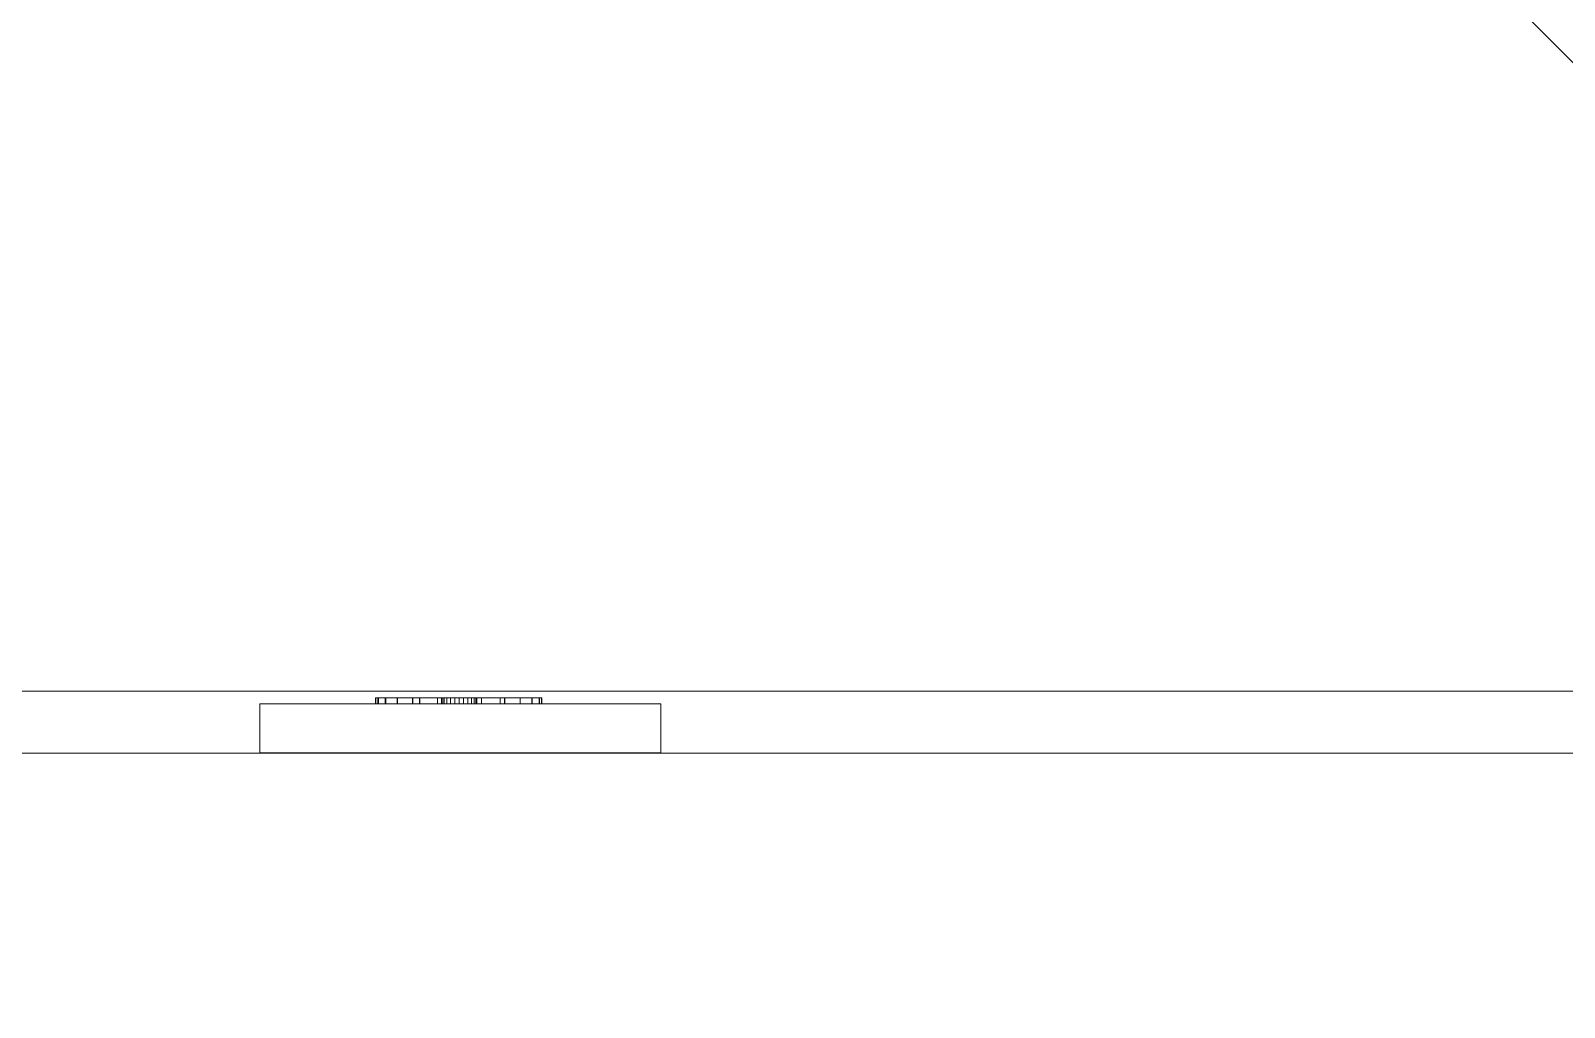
# Model space of a CAD drawing. Header units: inches. Extents: x -550 to 0, y -429 to 0.
# Drawn here: x -224.71 to -212.37, y -67.54 to -59.69 of the extents above; entities that cross this region are included whole.
import ezdxf

# ---------------------------------------------------------------- set-up
doc = ezdxf.new("R2010")
doc.units = ezdxf.units.IN
doc.header["$MEASUREMENT"] = 0
for name, color, linetype, lineweight in [('A-CLNG', 13, 'Continuous', 13), ('A-FLOR', 192, 'Continuous', 13), ('A-WALL', 113, 'Continuous', 13), ('E-ELEC-FIXT', 91, 'Continuous', 9), ('Q-CASE', 31, 'Continuous', 9)]:
    doc.layers.add(name, color=color, linetype=linetype, lineweight=lineweight)

# ---------------------------------------------------------------- blocks, each defined once
blk = doc.blocks.new('Casework 9 - Casework 4-725187-_3D_')
at = {"layer": 'Q-CASE'}
mesh = blk.add_polyface(dxfattribs=at)
corners = [(-238.25, -65.5, 34), (-238.25, -6.5, 34), (-210.75, -6.5, 34), (-210.75, -65.5, 34), (-235.25, -41.5, 34), (-235.25, -59.5, 34), (-216.75, -59.5, 34), (-216.75, -41.5, 34)]
mesh.append_faces([[corners[k] for k in face] for face in [(3, 6, 7, 2), (6, 3, 0, 5)]], dxfattribs={"vtx0": -1, "vtx2": -1})
mesh.append_faces([[corners[k] for k in face] for face in [(1, 2, 7, 4), (4, 5, 0, 1)]], dxfattribs={"vtx1": -1, "vtx3": -1})
mesh = blk.add_polyface(dxfattribs=at)
corners = [(-238.25, -65.5, 36), (-210.75, -65.5, 36), (-210.75, -6.5, 36), (-238.25, -6.5, 36), (-235.25, -59.5, 36), (-235.25, -41.5, 36), (-216.75, -41.5, 36), (-216.75, -59.5, 36)]
mesh.append_faces([[corners[k] for k in face] for face in [(0, 4, 5, 3), (3, 5, 6, 2)]], dxfattribs={"vtx0": -1, "vtx2": -1})
mesh.append_faces([[corners[k] for k in face] for face in [(7, 4, 0, 1), (6, 7, 1, 2)]], dxfattribs={"vtx1": -1, "vtx3": -1})
mesh = blk.add_polyface(dxfattribs=at)
corners = [(-210.75, -65.5, 34), (-210.75, -6.5, 34), (-237.25, -6.5, 34), (-237.25, -65.5, 34), (-235.25, -59.5, 34), (-235.25, -41.5, 34), (-216.75, -41.5, 34), (-216.75, -59.5, 34)]
mesh.append_faces([[corners[k] for k in face] for face in [(3, 4, 5, 2), (2, 5, 6, 1)]], dxfattribs={"vtx0": -1, "vtx2": -1})
mesh.append_faces([[corners[k] for k in face] for face in [(7, 4, 3, 0), (6, 7, 0, 1)]], dxfattribs={"vtx1": -1, "vtx3": -1})
mesh = blk.add_polyface(dxfattribs=at)
corners = [(-210.75, -6.5), (-210.75, -65.5), (-235.25, -65.5), (-235.25, -6.5)]
mesh.append_faces([[corners[k] for k in face] for face in [(2, 3, 0, 1)]])
mesh = blk.add_polyface(dxfattribs=at)
corners = [(-238.25, -65.5, 34), (-210.75, -65.5, 34), (-210.75, -65.5, 36), (-238.25, -65.5, 36)]
mesh.append_faces([[corners[k] for k in face] for face in [(2, 3, 0, 1)]])
mesh = blk.add_polyface(dxfattribs=at)
corners = [(-210.75, -65.5), (-210.75, -65.5, 34), (-237.25, -65.5, 34), (-237.25, -65.5, 2), (-235.25, -65.5, 2), (-235.25, -65.5)]
mesh.append_faces([[corners[k] for k in face] for face in [(0, 1, 4, 5)]], dxfattribs={"vtx1": -1})
mesh.append_faces([[corners[k] for k in face] for face in [(2, 3, 4, 1)]], dxfattribs={"vtx2": -1})
blk = doc.blocks.new('Switch 4 - Switch 4-645439-_3D_')
at = {"layer": 'E-ELEC-FIXT'}
mesh = blk.add_polyface(dxfattribs=at)
corners = [(-1.612, 0.394), (-1.612, 0.394, 4.893), (1.612, 0.394, 4.893), (1.612, 0.394)]
mesh.append_faces([[corners[k] for k in face] for face in [(2, 3, 0, 1)]])
mesh = blk.add_polyface(dxfattribs=at)
corners = [(-1.612, 0.394), (1.612, 0.394), (1.612, 0), (-1.612, 0)]
mesh.append_faces([[corners[k] for k in face] for face in [(0, 1, 2, 3)]])
mesh = blk.add_polyface(dxfattribs=at)
corners = [(1.612, 0.394, 4.893), (-1.612, 0.394, 4.893), (-1.612, 0, 4.893), (1.612, 0, 4.893)]
mesh.append_faces([[corners[k] for k in face] for face in [(0, 1, 2, 3)]])
mesh = blk.add_polyface(dxfattribs=at)
corners = [(-1.612, 0.394, 4.893), (-1.612, 0.394), (-1.612, 0), (-1.612, 0, 4.893)]
mesh.append_faces([[corners[k] for k in face] for face in [(0, 1, 2, 3)]])
mesh = blk.add_polyface(dxfattribs=at)
corners = [(0.358, 0.444, 2.841), (-0.384, 0.444, 2.841), (-0.509, 0.444, 2.948), (-0.604, 0.444, 3.083), (-0.663, 0.444, 3.237), (-0.683, 0.444, 3.4), (-0.663, 0.444, 3.563), (-0.604, 0.444, 3.717), (-0.509, 0.444, 3.851), (-0.384, 0.444, 3.959), (0.358, 0.444, 3.959), (0.482, 0.444, 3.851), (0.577, 0.444, 3.717), (0.636, 0.444, 3.563), (0.656, 0.444, 3.4), (0.636, 0.444, 3.237), (0.577, 0.444, 3.083), (0.482, 0.444, 2.948), (-0.183, 0.444, 3.735), (-0.328, 0.444, 3.735), (-0.328, 0.444, 3.317), (-0.183, 0.444, 3.317), (0.17, 0.444, 3.7), (0.17, 0.444, 3.346), (0.32, 0.444, 3.346), (0.32, 0.444, 3.7), (0.131, 0.444, 2.904), (0.131, 0.444, 3.04), (0.126, 0.444, 3.076), (0.112, 0.444, 3.11), (0.09, 0.444, 3.139), (0.06, 0.444, 3.162), (0.026, 0.444, 3.176), (-0.01, 0.444, 3.181), (-0.046, 0.444, 3.176), (-0.08, 0.444, 3.162), (-0.11, 0.444, 3.139), (-0.132, 0.444, 3.11), (-0.146, 0.444, 3.076), (-0.151, 0.444, 3.04), (-0.151, 0.444, 2.904), (0.356, 0.444, 1.346), (-0.383, 0.444, 1.346), (-0.507, 0.444, 1.453), (-0.601, 0.444, 1.587), (-0.66, 0.444, 1.74), (-0.68, 0.444, 1.903), (-0.66, 0.444, 2.065), (-0.601, 0.444, 2.218), (-0.507, 0.444, 2.352), (-0.383, 0.444, 2.459), (0.356, 0.444, 2.459), (0.48, 0.444, 2.352), (0.574, 0.444, 2.218), (0.633, 0.444, 2.065), (0.653, 0.444, 1.903), (0.633, 0.444, 1.74), (0.574, 0.444, 1.587), (0.48, 0.444, 1.453), (-0.183, 0.444, 2.199), (-0.326, 0.444, 2.199), (-0.326, 0.444, 1.846), (-0.183, 0.444, 1.846), (0.169, 0.444, 2.202), (0.169, 0.444, 1.849), (0.319, 0.444, 1.849), (0.319, 0.444, 2.202), (0.13, 0.444, 1.409), (0.13, 0.444, 1.544), (0.125, 0.444, 1.581), (0.111, 0.444, 1.614), (0.089, 0.444, 1.643), (0.06, 0.444, 1.666), (0.026, 0.444, 1.68), (-0.01, 0.444, 1.684), (-0.046, 0.444, 1.68), (-0.08, 0.444, 1.666), (-0.109, 0.444, 1.643), (-0.131, 0.444, 1.614), (-0.146, 0.444, 1.581), (-0.15, 0.444, 1.544), (-0.15, 0.444, 1.409)]
mesh.append_faces([[corners[k] for k in face] for face in [(28, 17, 27), (25, 13, 24), (5, 20, 4), (69, 58, 68), (66, 54, 65), (46, 61, 45)]], dxfattribs={"vtx0": -1, "vtx1": -1})
mesh.append_faces([[corners[k] for k in face] for face in [(10, 22, 18, 9), (51, 63, 59, 50)]], dxfattribs={"vtx0": -1, "vtx1": -1, "vtx2": -1})
mesh.append_faces([[corners[k] for k in face] for face in [(0, 26, 27, 17), (23, 30, 31), (24, 28, 29), (23, 31, 32), (24, 15, 16), (23, 32, 33), (21, 35, 36), (21, 34, 35), (21, 36, 37, 20), (2, 38, 39), (6, 19, 20, 5), (9, 18, 19, 8), (41, 67, 68, 58), (64, 71, 72), (65, 69, 70), (64, 72, 73), (65, 56, 57), (59, 63, 64, 62), (64, 73, 74), (62, 76, 77), (62, 75, 76), (62, 77, 78, 61), (43, 79, 80), (50, 59, 60, 49), (47, 60, 61, 46)]], dxfattribs={"vtx0": -1, "vtx2": -1})
mesh.append_faces([[corners[k] for k in face] for face in [(24, 16, 17, 28), (20, 37, 38, 2), (65, 57, 58, 69), (61, 78, 79, 43)]], dxfattribs={"vtx0": -1, "vtx2": -1, "vtx3": -1})
mesh.append_faces([[corners[k] for k in face] for face in [(24, 13, 14, 15), (25, 11, 12, 13), (20, 2, 3, 4), (19, 6, 7, 8), (65, 54, 55, 56), (61, 43, 44, 45), (60, 47, 48, 49)]], dxfattribs={"vtx0": -1, "vtx3": -1})
mesh.append_faces([[corners[k] for k in face] for face in [(53, 54, 66, 52)]], dxfattribs={"vtx1": -1, "vtx2": -1})
mesh.append_faces([[corners[k] for k in face] for face in [(33, 34, 21, 23), (74, 75, 62, 64)]], dxfattribs={"vtx1": -1, "vtx2": -1, "vtx3": -1})
mesh.append_faces([[corners[k] for k in face] for face in [(40, 26, 0, 1), (29, 30, 23, 24), (25, 22, 10, 11), (22, 23, 21, 18), (39, 40, 1, 2), (81, 67, 41, 42), (70, 71, 64, 65), (66, 63, 51, 52), (80, 81, 42, 43)]], dxfattribs={"vtx1": -1, "vtx3": -1})
mesh = blk.add_polyface(dxfattribs=at)
corners = [(-0.384, 0.444, 3.959), (-0.509, 0.444, 3.851), (-0.604, 0.444, 3.717), (-0.663, 0.444, 3.563), (-0.683, 0.444, 3.4), (-0.663, 0.444, 3.237), (-0.604, 0.444, 3.083), (-0.509, 0.444, 2.948), (-0.384, 0.444, 2.841), (-0.384, 0.394, 2.841), (-0.509, 0.394, 2.948), (-0.604, 0.394, 3.083), (-0.663, 0.394, 3.237), (-0.683, 0.394, 3.4), (-0.663, 0.394, 3.563), (-0.604, 0.394, 3.717), (-0.509, 0.394, 3.851), (-0.384, 0.394, 3.959)]
mesh.append_faces([[corners[k] for k in face] for face in [(9, 10, 7, 8), (0, 1, 16, 17)]], dxfattribs={"vtx1": -1})
mesh.append_faces([[corners[k] for k in face] for face in [(10, 11, 6, 7), (11, 12, 5, 6), (4, 5, 12, 13), (13, 14, 3, 4), (14, 15, 2, 3), (15, 16, 1, 2)]], dxfattribs={"vtx1": -1, "vtx3": -1})
mesh = blk.add_polyface(dxfattribs=at)
corners = [(0.358, 0.394, 2.841), (0.482, 0.394, 2.948), (0.577, 0.394, 3.083), (0.636, 0.394, 3.237), (0.656, 0.394, 3.4), (0.636, 0.394, 3.563), (0.577, 0.394, 3.717), (0.482, 0.394, 3.851), (0.358, 0.394, 3.959), (-0.384, 0.394, 3.959), (-0.509, 0.394, 3.851), (-0.604, 0.394, 3.717), (-0.663, 0.394, 3.563), (-0.683, 0.394, 3.4), (-0.663, 0.394, 3.237), (-0.604, 0.394, 3.083), (-0.509, 0.394, 2.948), (-0.384, 0.394, 2.841), (-0.183, 0.394, 3.735), (-0.183, 0.394, 3.317), (-0.328, 0.394, 3.317), (-0.328, 0.394, 3.735), (0.17, 0.394, 3.7), (0.32, 0.394, 3.7), (0.32, 0.394, 3.346), (0.17, 0.394, 3.346), (0.131, 0.394, 2.904), (-0.151, 0.394, 2.904), (-0.151, 0.394, 3.04), (-0.146, 0.394, 3.076), (-0.132, 0.394, 3.11), (-0.11, 0.394, 3.139), (-0.08, 0.394, 3.162), (-0.046, 0.394, 3.176), (-0.01, 0.394, 3.181), (0.026, 0.394, 3.176), (0.06, 0.394, 3.162), (0.09, 0.394, 3.139), (0.112, 0.394, 3.11), (0.126, 0.394, 3.076), (0.131, 0.394, 3.04), (0.356, 0.394, 1.346), (0.48, 0.394, 1.453), (0.574, 0.394, 1.587), (0.633, 0.394, 1.74), (0.653, 0.394, 1.903), (0.633, 0.394, 2.065), (0.574, 0.394, 2.218), (0.48, 0.394, 2.352), (0.356, 0.394, 2.459), (-0.383, 0.394, 2.459), (-0.507, 0.394, 2.352), (-0.601, 0.394, 2.218), (-0.66, 0.394, 2.065), (-0.68, 0.394, 1.903), (-0.66, 0.394, 1.74), (-0.601, 0.394, 1.587), (-0.507, 0.394, 1.453), (-0.383, 0.394, 1.346), (-0.183, 0.394, 2.199), (-0.183, 0.394, 1.846), (-0.326, 0.394, 1.846), (-0.326, 0.394, 2.199), (0.169, 0.394, 2.202), (0.319, 0.394, 2.202), (0.319, 0.394, 1.849), (0.169, 0.394, 1.849), (0.13, 0.394, 1.409), (-0.15, 0.394, 1.409), (-0.15, 0.394, 1.544), (-0.146, 0.394, 1.581), (-0.131, 0.394, 1.614), (-0.109, 0.394, 1.643), (-0.08, 0.394, 1.666), (-0.046, 0.394, 1.68), (-0.01, 0.394, 1.684), (0.026, 0.394, 1.68), (0.06, 0.394, 1.666), (0.089, 0.394, 1.643), (0.111, 0.394, 1.614), (0.125, 0.394, 1.581), (0.13, 0.394, 1.544)]
mesh.append_faces([[corners[k] for k in face] for face in [(29, 16, 28), (21, 12, 20), (4, 24, 3), (70, 57, 69), (62, 53, 61), (45, 65, 44)]], dxfattribs={"vtx0": -1, "vtx1": -1})
mesh.append_faces([[corners[k] for k in face] for face in [(17, 27, 28, 16), (27, 17, 0, 26), (19, 31, 32), (20, 29, 30), (19, 32, 33), (20, 14, 15), (22, 18, 19, 25), (19, 33, 34), (25, 36, 37), (25, 35, 36), (25, 37, 38, 24), (1, 39, 40), (5, 23, 24, 4), (8, 22, 23, 7), (58, 68, 69, 57), (68, 58, 41, 67), (60, 72, 73), (61, 70, 71), (60, 73, 74), (61, 55, 56), (60, 74, 75), (66, 77, 78), (66, 76, 77), (66, 78, 79, 65), (42, 80, 81), (49, 63, 64, 48), (46, 64, 65, 45)]], dxfattribs={"vtx0": -1, "vtx2": -1})
mesh.append_faces([[corners[k] for k in face] for face in [(20, 15, 16, 29), (24, 38, 39, 1), (61, 56, 57, 70), (65, 79, 80, 42)]], dxfattribs={"vtx0": -1, "vtx2": -1, "vtx3": -1})
mesh.append_faces([[corners[k] for k in face] for face in [(20, 12, 13, 14), (21, 10, 11, 12), (24, 1, 2, 3), (23, 5, 6, 7), (61, 53, 54, 55), (65, 42, 43, 44), (64, 46, 47, 48)]], dxfattribs={"vtx0": -1, "vtx3": -1})
mesh.append_faces([[corners[k] for k in face] for face in [(52, 53, 62, 51)]], dxfattribs={"vtx1": -1, "vtx2": -1})
mesh.append_faces([[corners[k] for k in face] for face in [(8, 9, 18, 22), (34, 35, 25, 19), (49, 50, 59, 63), (75, 76, 66, 60)]], dxfattribs={"vtx1": -1, "vtx2": -1, "vtx3": -1})
mesh.append_faces([[corners[k] for k in face] for face in [(30, 31, 19, 20), (21, 18, 9, 10), (40, 26, 0, 1), (71, 72, 60, 61), (62, 59, 50, 51), (59, 60, 66, 63), (81, 67, 41, 42)]], dxfattribs={"vtx1": -1, "vtx3": -1})
mesh = blk.add_polyface(dxfattribs=at)
corners = [(-0.383, 0.444, 2.459), (-0.507, 0.444, 2.352), (-0.601, 0.444, 2.218), (-0.66, 0.444, 2.065), (-0.68, 0.444, 1.903), (-0.66, 0.444, 1.74), (-0.601, 0.444, 1.587), (-0.507, 0.444, 1.453), (-0.383, 0.444, 1.346), (-0.383, 0.394, 1.346), (-0.507, 0.394, 1.453), (-0.601, 0.394, 1.587), (-0.66, 0.394, 1.74), (-0.68, 0.394, 1.903), (-0.66, 0.394, 2.065), (-0.601, 0.394, 2.218), (-0.507, 0.394, 2.352), (-0.383, 0.394, 2.459)]
mesh.append_faces([[corners[k] for k in face] for face in [(9, 10, 7, 8), (0, 1, 16, 17)]], dxfattribs={"vtx1": -1})
mesh.append_faces([[corners[k] for k in face] for face in [(10, 11, 6, 7), (11, 12, 5, 6), (4, 5, 12, 13), (13, 14, 3, 4), (14, 15, 2, 3), (15, 16, 1, 2)]], dxfattribs={"vtx1": -1, "vtx3": -1})
mesh = blk.add_polyface(dxfattribs=at)
corners = [(0.358, 0.444, 3.959), (-0.384, 0.444, 3.959), (-0.384, 0.394, 3.959), (0.358, 0.394, 3.959)]
mesh.append_faces([[corners[k] for k in face] for face in [(3, 0, 1, 2)]])
mesh = blk.add_polyface(dxfattribs=at)
corners = [(-0.384, 0.444, 2.841), (0.358, 0.444, 2.841), (0.358, 0.394, 2.841), (-0.384, 0.394, 2.841)]
mesh.append_faces([[corners[k] for k in face] for face in [(0, 1, 2, 3)]])
mesh = blk.add_polyface(dxfattribs=at)
corners = [(0.356, 0.444, 2.459), (-0.383, 0.444, 2.459), (-0.383, 0.394, 2.459), (0.356, 0.394, 2.459)]
mesh.append_faces([[corners[k] for k in face] for face in [(3, 0, 1, 2)]])
mesh = blk.add_polyface(dxfattribs=at)
corners = [(-0.383, 0.444, 1.346), (0.356, 0.444, 1.346), (0.356, 0.394, 1.346), (-0.383, 0.394, 1.346)]
mesh.append_faces([[corners[k] for k in face] for face in [(3, 0, 1, 2)]])
mesh = blk.add_polyface(dxfattribs=at)
corners = [(-0.183, 0.444, 3.317), (-0.328, 0.444, 3.317), (-0.328, 0.394, 3.317), (-0.183, 0.394, 3.317)]
mesh.append_faces([[corners[k] for k in face] for face in [(0, 1, 2, 3)]])
mesh = blk.add_polyface(dxfattribs=at)
corners = [(-0.328, 0.444, 3.317), (-0.328, 0.444, 3.735), (-0.328, 0.394, 3.735), (-0.328, 0.394, 3.317)]
mesh.append_faces([[corners[k] for k in face] for face in [(0, 1, 2, 3)]])
mesh = blk.add_polyface(dxfattribs=at)
corners = [(-0.328, 0.444, 3.735), (-0.183, 0.444, 3.735), (-0.183, 0.394, 3.735), (-0.328, 0.394, 3.735)]
mesh.append_faces([[corners[k] for k in face] for face in [(3, 0, 1, 2)]])
mesh = blk.add_polyface(dxfattribs=at)
corners = [(-0.183, 0.444, 1.846), (-0.326, 0.444, 1.846), (-0.326, 0.394, 1.846), (-0.183, 0.394, 1.846)]
mesh.append_faces([[corners[k] for k in face] for face in [(0, 1, 2, 3)]])
mesh = blk.add_polyface(dxfattribs=at)
corners = [(-0.326, 0.444, 1.846), (-0.326, 0.444, 2.199), (-0.326, 0.394, 2.199), (-0.326, 0.394, 1.846)]
mesh.append_faces([[corners[k] for k in face] for face in [(0, 1, 2, 3)]])
mesh = blk.add_polyface(dxfattribs=at)
corners = [(-0.326, 0.444, 2.199), (-0.183, 0.444, 2.199), (-0.183, 0.394, 2.199), (-0.326, 0.394, 2.199)]
mesh.append_faces([[corners[k] for k in face] for face in [(3, 0, 1, 2)]])
mesh = blk.add_polyface(dxfattribs=at)
corners = [(-0.183, 0.444, 3.735), (-0.183, 0.444, 3.317), (-0.183, 0.394, 3.317), (-0.183, 0.394, 3.735)]
mesh.append_faces([[corners[k] for k in face] for face in [(0, 1, 2, 3)]])
mesh = blk.add_polyface(dxfattribs=at)
corners = [(-0.183, 0.444, 2.199), (-0.183, 0.444, 1.846), (-0.183, 0.394, 1.846), (-0.183, 0.394, 2.199)]
mesh.append_faces([[corners[k] for k in face] for face in [(0, 1, 2, 3)]])
mesh = blk.add_polyface(dxfattribs=at)
corners = [(0.131, 0.444, 2.904), (-0.151, 0.444, 2.904), (-0.151, 0.394, 2.904), (0.131, 0.394, 2.904)]
mesh.append_faces([[corners[k] for k in face] for face in [(0, 1, 2, 3)]])
mesh = blk.add_polyface(dxfattribs=at)
corners = [(-0.151, 0.444, 2.904), (-0.151, 0.444, 3.04), (-0.151, 0.394, 3.04), (-0.151, 0.394, 2.904)]
mesh.append_faces([[corners[k] for k in face] for face in [(3, 0, 1, 2)]])
mesh = blk.add_polyface(dxfattribs=at)
corners = [(-0.151, 0.444, 3.04), (-0.146, 0.444, 3.076), (-0.132, 0.444, 3.11), (-0.11, 0.444, 3.139), (-0.08, 0.444, 3.162), (-0.046, 0.444, 3.176), (-0.01, 0.444, 3.181), (0.026, 0.444, 3.176), (0.06, 0.444, 3.162), (0.09, 0.444, 3.139), (0.112, 0.444, 3.11), (0.126, 0.444, 3.076), (0.131, 0.444, 3.04), (0.131, 0.394, 3.04), (0.126, 0.394, 3.076), (0.112, 0.394, 3.11), (0.09, 0.394, 3.139), (0.06, 0.394, 3.162), (0.026, 0.394, 3.176), (-0.01, 0.394, 3.181), (-0.046, 0.394, 3.176), (-0.08, 0.394, 3.162), (-0.11, 0.394, 3.139), (-0.132, 0.394, 3.11), (-0.146, 0.394, 3.076), (-0.151, 0.394, 3.04)]
mesh.append_faces([[corners[k] for k in face] for face in [(0, 1, 24, 25)]], dxfattribs={"vtx1": -1})
mesh.append_faces([[corners[k] for k in face] for face in [(10, 11, 14, 15), (8, 9, 16, 17), (9, 10, 15, 16), (7, 8, 17, 18), (18, 19, 6, 7), (4, 5, 20, 21), (3, 4, 21, 22), (1, 2, 23, 24), (2, 3, 22, 23), (19, 20, 5, 6)]], dxfattribs={"vtx1": -1, "vtx3": -1})
mesh.append_faces([[corners[k] for k in face] for face in [(11, 12, 13, 14)]], dxfattribs={"vtx3": -1})
mesh = blk.add_polyface(dxfattribs=at)
corners = [(0.13, 0.444, 1.409), (-0.15, 0.444, 1.409), (-0.15, 0.394, 1.409), (0.13, 0.394, 1.409)]
mesh.append_faces([[corners[k] for k in face] for face in [(0, 1, 2, 3)]])
mesh = blk.add_polyface(dxfattribs=at)
corners = [(-0.15, 0.444, 1.409), (-0.15, 0.444, 1.544), (-0.15, 0.394, 1.544), (-0.15, 0.394, 1.409)]
mesh.append_faces([[corners[k] for k in face] for face in [(0, 1, 2, 3)]])
mesh = blk.add_polyface(dxfattribs=at)
corners = [(-0.15, 0.444, 1.544), (-0.146, 0.444, 1.581), (-0.131, 0.444, 1.614), (-0.109, 0.444, 1.643), (-0.08, 0.444, 1.666), (-0.046, 0.444, 1.68), (-0.01, 0.444, 1.684), (0.026, 0.444, 1.68), (0.06, 0.444, 1.666), (0.089, 0.444, 1.643), (0.111, 0.444, 1.614), (0.125, 0.444, 1.581), (0.13, 0.444, 1.544), (0.13, 0.394, 1.544), (0.125, 0.394, 1.581), (0.111, 0.394, 1.614), (0.089, 0.394, 1.643), (0.06, 0.394, 1.666), (0.026, 0.394, 1.68), (-0.01, 0.394, 1.684), (-0.046, 0.394, 1.68), (-0.08, 0.394, 1.666), (-0.109, 0.394, 1.643), (-0.131, 0.394, 1.614), (-0.146, 0.394, 1.581), (-0.15, 0.394, 1.544)]
mesh.append_faces([[corners[k] for k in face] for face in [(0, 1, 24, 25)]], dxfattribs={"vtx1": -1})
mesh.append_faces([[corners[k] for k in face] for face in [(10, 11, 14, 15), (8, 9, 16, 17), (9, 10, 15, 16), (7, 8, 17, 18), (18, 19, 6, 7), (4, 5, 20, 21), (3, 4, 21, 22), (1, 2, 23, 24), (2, 3, 22, 23), (19, 20, 5, 6)]], dxfattribs={"vtx1": -1, "vtx3": -1})
mesh.append_faces([[corners[k] for k in face] for face in [(11, 12, 13, 14)]], dxfattribs={"vtx3": -1})
mesh = blk.add_polyface(dxfattribs=at)
corners = [(0.13, 0.444, 1.544), (0.13, 0.444, 1.409), (0.13, 0.394, 1.409), (0.13, 0.394, 1.544)]
mesh.append_faces([[corners[k] for k in face] for face in [(3, 0, 1, 2)]])
mesh = blk.add_polyface(dxfattribs=at)
corners = [(0.131, 0.444, 3.04), (0.131, 0.444, 2.904), (0.131, 0.394, 2.904), (0.131, 0.394, 3.04)]
mesh.append_faces([[corners[k] for k in face] for face in [(3, 0, 1, 2)]])
mesh = blk.add_polyface(dxfattribs=at)
corners = [(0.169, 0.444, 2.202), (0.319, 0.444, 2.202), (0.319, 0.394, 2.202), (0.169, 0.394, 2.202)]
mesh.append_faces([[corners[k] for k in face] for face in [(3, 0, 1, 2)]])
mesh = blk.add_polyface(dxfattribs=at)
corners = [(0.319, 0.444, 1.849), (0.169, 0.444, 1.849), (0.169, 0.394, 1.849), (0.319, 0.394, 1.849)]
mesh.append_faces([[corners[k] for k in face] for face in [(0, 1, 2, 3)]])
mesh = blk.add_polyface(dxfattribs=at)
corners = [(0.169, 0.444, 1.849), (0.169, 0.444, 2.202), (0.169, 0.394, 2.202), (0.169, 0.394, 1.849)]
mesh.append_faces([[corners[k] for k in face] for face in [(0, 1, 2, 3)]])
mesh = blk.add_polyface(dxfattribs=at)
corners = [(0.17, 0.444, 3.7), (0.32, 0.444, 3.7), (0.32, 0.394, 3.7), (0.17, 0.394, 3.7)]
mesh.append_faces([[corners[k] for k in face] for face in [(3, 0, 1, 2)]])
mesh = blk.add_polyface(dxfattribs=at)
corners = [(0.32, 0.444, 3.346), (0.17, 0.444, 3.346), (0.17, 0.394, 3.346), (0.32, 0.394, 3.346)]
mesh.append_faces([[corners[k] for k in face] for face in [(0, 1, 2, 3)]])
mesh = blk.add_polyface(dxfattribs=at)
corners = [(0.17, 0.444, 3.346), (0.17, 0.444, 3.7), (0.17, 0.394, 3.7), (0.17, 0.394, 3.346)]
mesh.append_faces([[corners[k] for k in face] for face in [(0, 1, 2, 3)]])
mesh = blk.add_polyface(dxfattribs=at)
corners = [(0.319, 0.444, 2.202), (0.319, 0.444, 1.849), (0.319, 0.394, 1.849), (0.319, 0.394, 2.202)]
mesh.append_faces([[corners[k] for k in face] for face in [(0, 1, 2, 3)]])
mesh = blk.add_polyface(dxfattribs=at)
corners = [(0.32, 0.444, 3.7), (0.32, 0.444, 3.346), (0.32, 0.394, 3.346), (0.32, 0.394, 3.7)]
mesh.append_faces([[corners[k] for k in face] for face in [(0, 1, 2, 3)]])
mesh = blk.add_polyface(dxfattribs=at)
corners = [(0.356, 0.444, 1.346), (0.48, 0.444, 1.453), (0.574, 0.444, 1.587), (0.633, 0.444, 1.74), (0.653, 0.444, 1.903), (0.633, 0.444, 2.065), (0.574, 0.444, 2.218), (0.48, 0.444, 2.352), (0.356, 0.444, 2.459), (0.356, 0.394, 2.459), (0.48, 0.394, 2.352), (0.574, 0.394, 2.218), (0.633, 0.394, 2.065), (0.653, 0.394, 1.903), (0.633, 0.394, 1.74), (0.574, 0.394, 1.587), (0.48, 0.394, 1.453), (0.356, 0.394, 1.346)]
mesh.append_faces([[corners[k] for k in face] for face in [(9, 10, 7, 8), (0, 1, 16, 17)]], dxfattribs={"vtx1": -1})
mesh.append_faces([[corners[k] for k in face] for face in [(10, 11, 6, 7), (11, 12, 5, 6), (4, 5, 12, 13), (13, 14, 3, 4), (14, 15, 2, 3), (15, 16, 1, 2)]], dxfattribs={"vtx1": -1, "vtx3": -1})
mesh = blk.add_polyface(dxfattribs=at)
corners = [(0.358, 0.444, 2.841), (0.482, 0.444, 2.948), (0.577, 0.444, 3.083), (0.636, 0.444, 3.237), (0.656, 0.444, 3.4), (0.636, 0.444, 3.563), (0.577, 0.444, 3.717), (0.482, 0.444, 3.851), (0.358, 0.444, 3.959), (0.358, 0.394, 3.959), (0.482, 0.394, 3.851), (0.577, 0.394, 3.717), (0.636, 0.394, 3.563), (0.656, 0.394, 3.4), (0.636, 0.394, 3.237), (0.577, 0.394, 3.083), (0.482, 0.394, 2.948), (0.358, 0.394, 2.841)]
mesh.append_faces([[corners[k] for k in face] for face in [(9, 10, 7, 8), (0, 1, 16, 17)]], dxfattribs={"vtx1": -1})
mesh.append_faces([[corners[k] for k in face] for face in [(10, 11, 6, 7), (11, 12, 5, 6), (4, 5, 12, 13), (13, 14, 3, 4), (14, 15, 2, 3), (15, 16, 1, 2)]], dxfattribs={"vtx1": -1, "vtx3": -1})
mesh = blk.add_polyface(dxfattribs=at)
corners = [(1.612, 0.394), (1.612, 0.394, 4.893), (1.612, 0, 4.893), (1.612, 0)]
mesh.append_faces([[corners[k] for k in face] for face in [(0, 1, 2, 3)]])
mesh = blk.add_polyface(dxfattribs=at)
corners = [(-1.612, 0), (1.612, 0), (1.612, 0, 4.893), (-1.612, 0, 4.893)]
mesh.append_faces([[corners[k] for k in face] for face in [(1, 2, 3, 0)]])

msp = doc.modelspace()

# ---------------------------------------------------------------- block references
at = {"layer": 'E-ELEC-FIXT'}
msp.add_blockref('Switch 4 - Switch 4-645439-_3D_', (-221.25, -65.497, 42), dxfattribs=at)
at = {"layer": 'Q-CASE'}
msp.add_blockref('Casework 9 - Casework 4-725187-_3D_', (4, 0), dxfattribs=at)

# ---------------------------------------------------------------- meshes
at = {"layer": 'A-CLNG'}
mesh = msp.add_polyface(dxfattribs=at)
corners = [(-318.75, 0, 111.906), (-318.75, -230.25, 111.906), (-312.25, -230.25, 111.906), (-312.25, -236.75, 111.906), (-318.75, -236.75, 111.906), (-364.25, -236.75, 111.906), (-364.25, -284.75, 111.906), (-369.75, -284.75, 111.906), (-369.75, -294.25, 111.906), (-534.25, -294.25, 111.906), (-534.25, -428.75, 111.906), (0, -428.75, 111.906), (0, 0, 111.906), (-312.25, -227.783, 111.906), (-312.25, -117.5, 111.906), (-273, -117.5, 111.906), (-273, -174, 111.906), (-273.535, -174, 111.906), (-273.535, -227.783, 111.906)]
mesh.append_faces([[corners[k] for k in face] for face in [(12, 18, 11)]], dxfattribs={"vtx0": -1, "vtx1": -1})
mesh.append_faces([[corners[k] for k in face] for face in [(11, 18, 8)]], dxfattribs={"vtx0": -1, "vtx1": -1, "vtx2": -1})
mesh.append_faces([[corners[k] for k in face] for face in [(6, 8, 18, 3)]], dxfattribs={"vtx0": -1, "vtx1": -1, "vtx2": -1, "vtx3": -1})
mesh.append_faces([[corners[k] for k in face] for face in [(0, 14, 15, 12), (12, 15, 16), (14, 0, 1)]], dxfattribs={"vtx0": -1, "vtx2": -1})
mesh.append_faces([[corners[k] for k in face] for face in [(13, 14, 1, 2), (18, 13, 2, 3)]], dxfattribs={"vtx1": -1, "vtx3": -1})
mesh.append_faces([[corners[k] for k in face] for face in [(6, 7, 8), (4, 5, 6, 3)]], dxfattribs={"vtx2": -1})
mesh.append_faces([[corners[k] for k in face] for face in [(16, 17, 18, 12)]], dxfattribs={"vtx2": -1, "vtx3": -1})
mesh.append_faces([[corners[k] for k in face] for face in [(8, 9, 10, 11)]], dxfattribs={"vtx3": -1})
mesh = msp.add_polyface(dxfattribs=at)
corners = [(-318.75, 0, 106), (0, 0, 106), (0, -428.75, 106), (-534.25, -428.75, 106), (-534.25, -294.25, 106), (-369.75, -294.25, 106), (-369.75, -284.75, 106), (-364.25, -284.75, 106), (-364.25, -236.75, 106), (-318.75, -236.75, 106), (-312.25, -236.75, 106), (-312.25, -230.25, 106), (-318.75, -230.25, 106), (-312.25, -227.783, 106), (-273.535, -227.783, 106), (-273.535, -174, 106), (-273, -174, 106), (-273, -117.5, 106), (-312.25, -117.5, 106)]
mesh.append_faces([[corners[k] for k in face] for face in [(16, 14, 15)]], dxfattribs={"vtx0": -1})
mesh.append_faces([[corners[k] for k in face] for face in [(0, 18, 12), (17, 1, 16)]], dxfattribs={"vtx0": -1, "vtx1": -1})
mesh.append_faces([[corners[k] for k in face] for face in [(10, 14, 7)]], dxfattribs={"vtx0": -1, "vtx1": -1, "vtx2": -1})
mesh.append_faces([[corners[k] for k in face] for face in [(14, 2, 5, 7)]], dxfattribs={"vtx0": -1, "vtx1": -1, "vtx2": -1, "vtx3": -1})
mesh.append_faces([[corners[k] for k in face] for face in [(14, 16, 1, 2)]], dxfattribs={"vtx0": -1, "vtx1": -1, "vtx3": -1})
mesh.append_faces([[corners[k] for k in face] for face in [(13, 11, 12, 18), (11, 13, 14, 10)]], dxfattribs={"vtx0": -1, "vtx2": -1})
mesh.append_faces([[corners[k] for k in face] for face in [(9, 10, 7, 8)]], dxfattribs={"vtx1": -1})
mesh.append_faces([[corners[k] for k in face] for face in [(17, 18, 0, 1)]], dxfattribs={"vtx1": -1, "vtx3": -1})
mesh.append_faces([[corners[k] for k in face] for face in [(3, 4, 5, 2), (5, 6, 7)]], dxfattribs={"vtx2": -1})
at = {"layer": 'A-FLOR'}
mesh = msp.add_polyface(dxfattribs=at)
corners = [(-318.75, -230.25, -5.906), (-318.75, 0, -5.906), (0, 0, -5.906), (0, -428.75, -5.906), (-534.25, -428.75, -5.906), (-534.25, -294.25, -5.906), (-549, -294.25, -5.906), (-549, -230.25, -5.906)]
mesh.append_faces([[corners[k] for k in face] for face in [(2, 3, 0, 1)]], dxfattribs={"vtx1": -1})
mesh.append_faces([[corners[k] for k in face] for face in [(4, 5, 0, 3)]], dxfattribs={"vtx1": -1, "vtx2": -1})
mesh.append_faces([[corners[k] for k in face] for face in [(5, 6, 7, 0)]], dxfattribs={"vtx3": -1})
mesh = msp.add_polyface(dxfattribs=at)
corners = [(-318.75, -230.25), (-549, -230.25), (-549, -294.25), (-534.25, -294.25), (-534.25, -428.75), (0, -428.75), (0, 0), (-318.75, 0)]
mesh.append_faces([[corners[k] for k in face] for face in [(0, 5, 6, 7), (3, 0, 1, 2)]], dxfattribs={"vtx0": -1})
mesh.append_faces([[corners[k] for k in face] for face in [(0, 3, 4, 5)]], dxfattribs={"vtx0": -1, "vtx3": -1})
at = {"layer": 'A-WALL'}
mesh = msp.add_polyface(dxfattribs=at)
corners = [(-207.25, -65, 36), (-234.25, -65, 36), (-234.25, -65, 39), (-207.25, -65, 39)]
mesh.append_faces([[corners[k] for k in face] for face in [(3, 0, 1, 2)]])
mesh = msp.add_polyface(dxfattribs=at)
corners = [(-234.25, -65, 36), (-207.25, -65, 36), (-207.25, -65.5, 36), (-234.25, -65.5, 36)]
mesh.append_faces([[corners[k] for k in face] for face in [(3, 0, 1, 2)]])
mesh = msp.add_polyface(dxfattribs=at)
corners = [(-207.25, -65, 39), (-234.25, -65, 39), (-234.25, -65.5, 39), (-207.25, -65.5, 39)]
mesh.append_faces([[corners[k] for k in face] for face in [(3, 0, 1, 2)]])
mesh = msp.add_polyface(dxfattribs=at)
corners = [(-312.25, -65.5, 106), (-206.75, -65.5, 106), (-206.75, -65.5, 39), (-206.75, -65.5, 36), (-206.75, -65.5), (-239.031, -65.5), (-239.031, -65.5, 79), (-269.031, -65.5, 79), (-269.031, -65.5), (-312.25, -65.5)]
mesh.append_faces([[corners[k] for k in face] for face in [(6, 1, 2, 5), (7, 0, 1, 6)]], dxfattribs={"vtx0": -1, "vtx2": -1})
mesh.append_faces([[corners[k] for k in face] for face in [(3, 4, 5, 2)]], dxfattribs={"vtx2": -1})
mesh.append_faces([[corners[k] for k in face] for face in [(7, 8, 9, 0)]], dxfattribs={"vtx3": -1})
mesh = msp.add_polyface(dxfattribs=at)
corners = [(-206.75, -65.5), (-206.75, -72), (-215.5, -72), (-220, -72), (-239.031, -72), (-239.031, -65.5), (-312.25, -72), (-312.25, -65.5), (-269.031, -65.5), (-269.031, -72)]
mesh.append_faces([[corners[k] for k in face] for face in [(7, 8, 9, 6)]])
mesh.append_faces([[corners[k] for k in face] for face in [(2, 3, 0, 1)]], dxfattribs={"vtx1": -1})
mesh.append_faces([[corners[k] for k in face] for face in [(3, 4, 5, 0)]], dxfattribs={"vtx3": -1})
mesh = msp.add_polyface(dxfattribs=at)
corners = [(-206.75, -65.5, 106), (-312.25, -65.5, 106), (-312.25, -72, 106), (-220, -72, 106), (-215.5, -72, 106), (-206.75, -72, 106)]
mesh.append_faces([[corners[k] for k in face] for face in [(3, 0, 1, 2), (0, 3, 4, 5)]], dxfattribs={"vtx0": -1})
mesh = msp.add_polyface(dxfattribs=at)
corners = [(-207.25, -65.5, 36), (-207.25, -65.5, 39), (-234.25, -65.5, 39), (-234.25, -65.5, 36)]
mesh.append_faces([[corners[k] for k in face] for face in [(2, 3, 0, 1)]])

doc.saveas('drawing.dxf')
